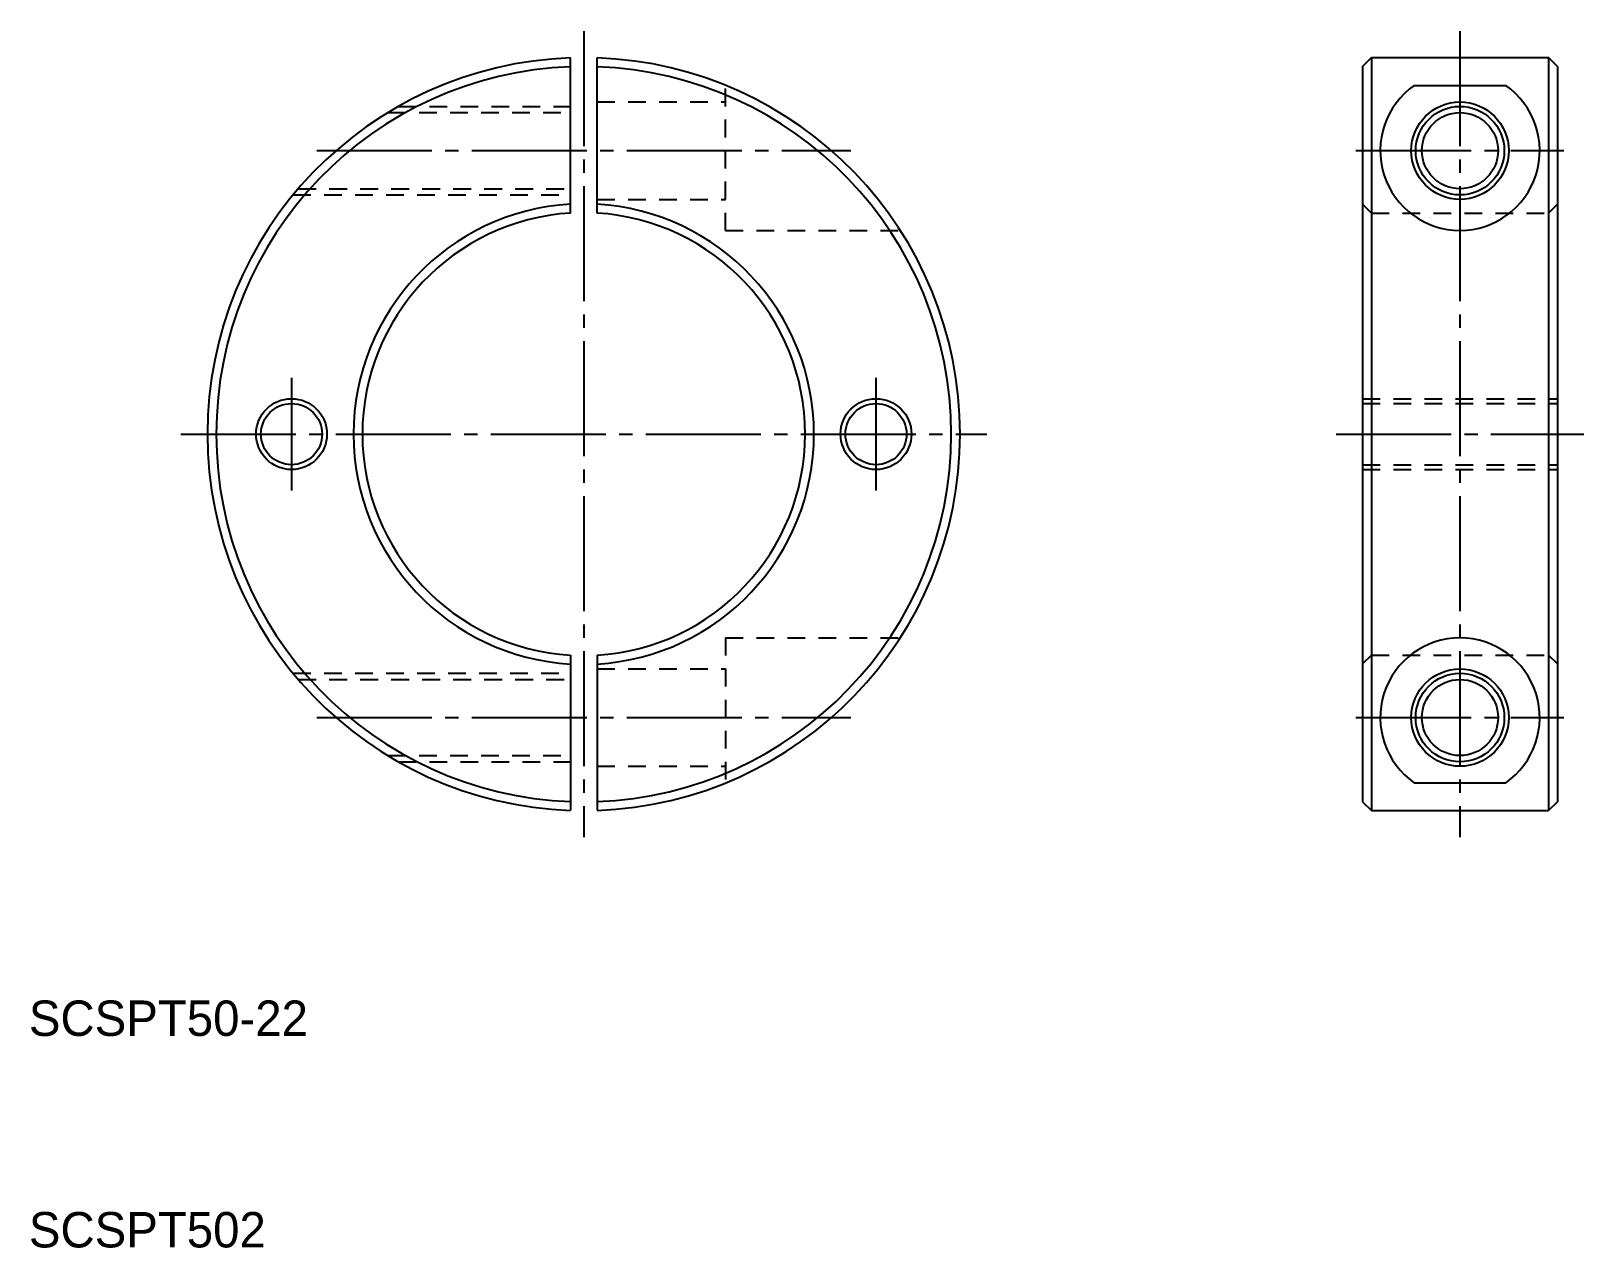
# Model space of a CAD drawing. Extents: x 35 to 211, y 122 to 260.
import ezdxf

# ---------------------------------------------------------------- set-up
doc = ezdxf.new("R2010")
doc.units = 0
doc.linetypes.add('CENTER', pattern=[17.5, 13, -1.5, 1.5, -1.5])
doc.linetypes.add('DASHED', pattern=[3.5, 2, -1.5])
doc.layers.get('0').update_dxf_attribs({"linetype": 'CONTINUOUS'})
doc.layers.add('CENTER', color=1, linetype='CENTER')

msp = doc.modelspace()

# ---------------------------------------------------------------- linework, layer by layer
at = {"color": 7, "linetype": 'CONTINUOUS'}
for p, q in [((96.14, 239.26), (96.14, 256.78)), ((99.14, 239.26), (99.14, 256.78)), ((185.59, 255.8), (186.59, 256.8)), ((186.59, 256.8), (186.59, 171.8)), ((186.59, 256.8), (206.59, 256.8)), ((206.59, 256.8), (206.59, 171.8)), ((207.59, 255.8), (206.59, 256.8)), ((185.59, 255.8), (185.59, 172.8)), ((207.59, 255.8), (207.59, 172.8)), ((191.43, 253.67), (201.75, 253.67)), ((96.14, 189.35), (96.14, 171.83)), ((99.14, 189.35), (99.14, 171.83)), ((191.43, 174.93), (201.75, 174.93)), ((185.59, 172.8), (186.59, 171.8)), ((207.59, 172.8), (206.59, 171.8)), ((186.59, 171.8), (206.59, 171.8))]:
    msp.add_line(p, q, dxfattribs=at)
at = {"color": 3, "linetype": 'DASHED'}
for p, q in [((113.64, 237.3), (113.64, 253.67)), ((76.73, 251.3), (96.14, 251.3)), ((99.14, 251.8), (113.64, 251.8)), ((75.54, 250.6), (96.14, 250.6)), ((65.41, 242), (96.14, 242)), ((64.82, 241.3), (96.14, 241.3)), ((99.14, 240.8), (113.64, 240.8)), ((186.59, 239.26), (185.59, 240.26)), ((206.59, 239.26), (207.59, 240.26)), ((186.59, 239.26), (206.59, 239.26)), ((113.64, 237.3), (133.38, 237.3)), ((185.59, 218.3), (207.59, 218.3)), ((185.59, 218.3), (207.59, 218.3)), ((185.59, 217.75), (207.59, 217.75)), ((185.59, 210.85), (207.59, 210.85)), ((185.59, 210.3), (207.59, 210.3)), ((113.64, 191.3), (133.38, 191.3)), ((113.64, 191.3), (113.64, 174.93)), ((99.14, 187.8), (113.64, 187.8)), ((186.59, 189.35), (185.59, 188.35)), ((186.59, 189.35), (206.59, 189.35)), ((206.59, 189.35), (207.59, 188.35)), ((64.82, 187.3), (96.14, 187.3)), ((65.41, 186.6), (96.14, 186.6)), ((75.54, 178), (96.14, 178)), ((76.73, 177.3), (96.14, 177.3)), ((99.14, 176.8), (113.64, 176.8))]:
    msp.add_line(p, q, dxfattribs=at)
for p, q in [((207.59, 235.05), (207.59, 235.05)), ((207.59, 214.3), (207.59, 214.3))]:
    msp.add_line(p, q)
at = {"color": 7, "linetype": 'CONTINUOUS'}
for centre in [(196.59, 246.3), (196.59, 182.3)]:
    msp.add_circle(centre, 5.5, dxfattribs=at)
at = {"color": 3, "linetype": 'CONTINUOUS'}
for centre in [(196.59, 246.3), (196.59, 182.3)]:
    msp.add_circle(centre, 5, dxfattribs=at)
for centre, radius in [((196.59, 246.3), 4.3), ((64.64, 214.3), 4), ((64.64, 214.3), 3.45), ((130.64, 214.3), 4), ((130.64, 214.3), 3.45), ((196.59, 182.3), 4.3)]:
    msp.add_circle(centre, radius)
at = {"color": 7, "linetype": 'CONTINUOUS'}
for centre, radius, start, end in [((97.64, 214.3), 42.5, 92.0226, 267.9774), ((97.64, 214.3), 42.5, 272.0226, 87.9774), ((97.64, 214.3), 41.5, 92.0714, 267.9286), ((97.64, 214.3), 41.5, 272.0714, 87.9286), ((196.59, 246.3), 9, 124.9906, 55.0094), ((97.64, 214.3), 26, 93.3074, 266.6926), ((97.64, 214.3), 26, 273.3074, 86.6926), ((97.64, 214.3), 25, 93.4398, 266.5602), ((97.64, 214.3), 25, 273.4398, 86.5602), ((196.59, 182.3), 9, 304.9906, 235.0094)]:
    msp.add_arc(centre, radius, start, end, dxfattribs=at)
at = {"layer": 'CENTER', "color": 1, "linetype": 'CENTER'}
for p, q in [((97.64, 259.8), (97.64, 168.8)), ((196.59, 259.8), (196.59, 168.8)), ((67.49, 246.3), (127.8, 246.3)), ((184.84, 246.3), (208.33, 246.3)), ((64.64, 220.65), (64.64, 207.95)), ((130.64, 220.65), (130.64, 207.95)), ((52.14, 214.3), (143.14, 214.3)), ((182.59, 214.3), (210.59, 214.3)), ((67.49, 182.3), (127.8, 182.3)), ((184.84, 182.3), (208.33, 182.3))]:
    msp.add_line(p, q, dxfattribs=at)

# ---------------------------------------------------------------- texts
for s, p in [('SCSPT50-22', (34.98, 146.36)), ('SCSPT502', (34.98, 122.48))]:
    msp.add_text(s, height=4).set_placement(p)

doc.saveas('drawing.dxf')
